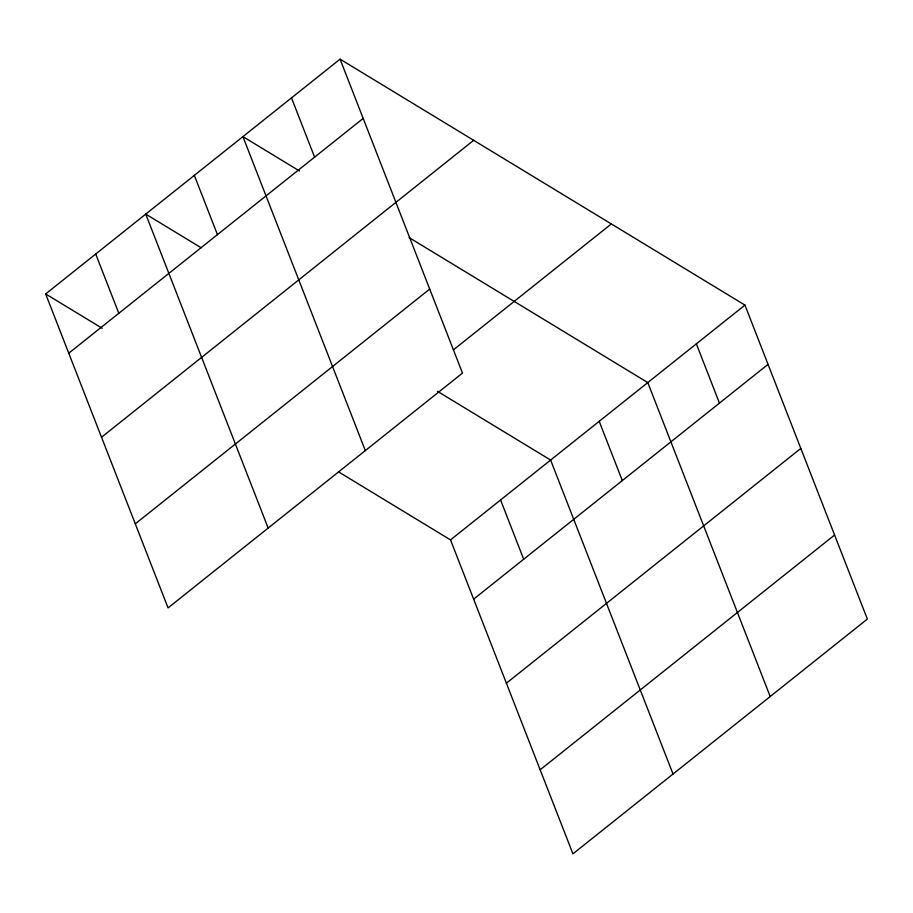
<?xml version="1.0" encoding="UTF-8"?>
<svg xmlns="http://www.w3.org/2000/svg" width="913" height="913" viewBox="0 0 913 913"><rect width="100%" height="100%" fill="white"/><g stroke="black" fill="none" stroke-linecap="round" stroke-linejoin="round"><path stroke-width="1.37" d="M340.07 59.151L462.48 373.109L168.06 607.898L45.65 293.94L340.07 59.151L744.94 305.102L867.35 619.06L572.93 853.849L450.52 539.891L338.575 471.884M68.76 353.205L363.18 118.416M101.526 437.247L473.676 140.317M135.284 523.845L429.715 289.067M453.453 349.839L611.333 223.936M450.52 539.891L744.94 305.102M473.619 599.156L768.05 364.367M506.395 683.198L800.815 448.42M540.154 769.796L834.585 535.018M299.487 170.993L242.915 136.63L365.326 450.588M409.127 237.597L647.785 382.581L770.195 696.539M201.122 247.743L145.749 214.11L268.16 528.068M437.475 391.323L550.619 460.061L673.029 774.019M45.65 293.94L102.222 328.303M696.357 343.847L719.467 403.112M599.202 421.327L622.312 480.592M500.575 499.97L523.674 559.235M291.498 97.896L314.597 157.15M194.332 175.364L217.442 234.63M95.705 254.019L118.804 313.285"/></g></svg>
